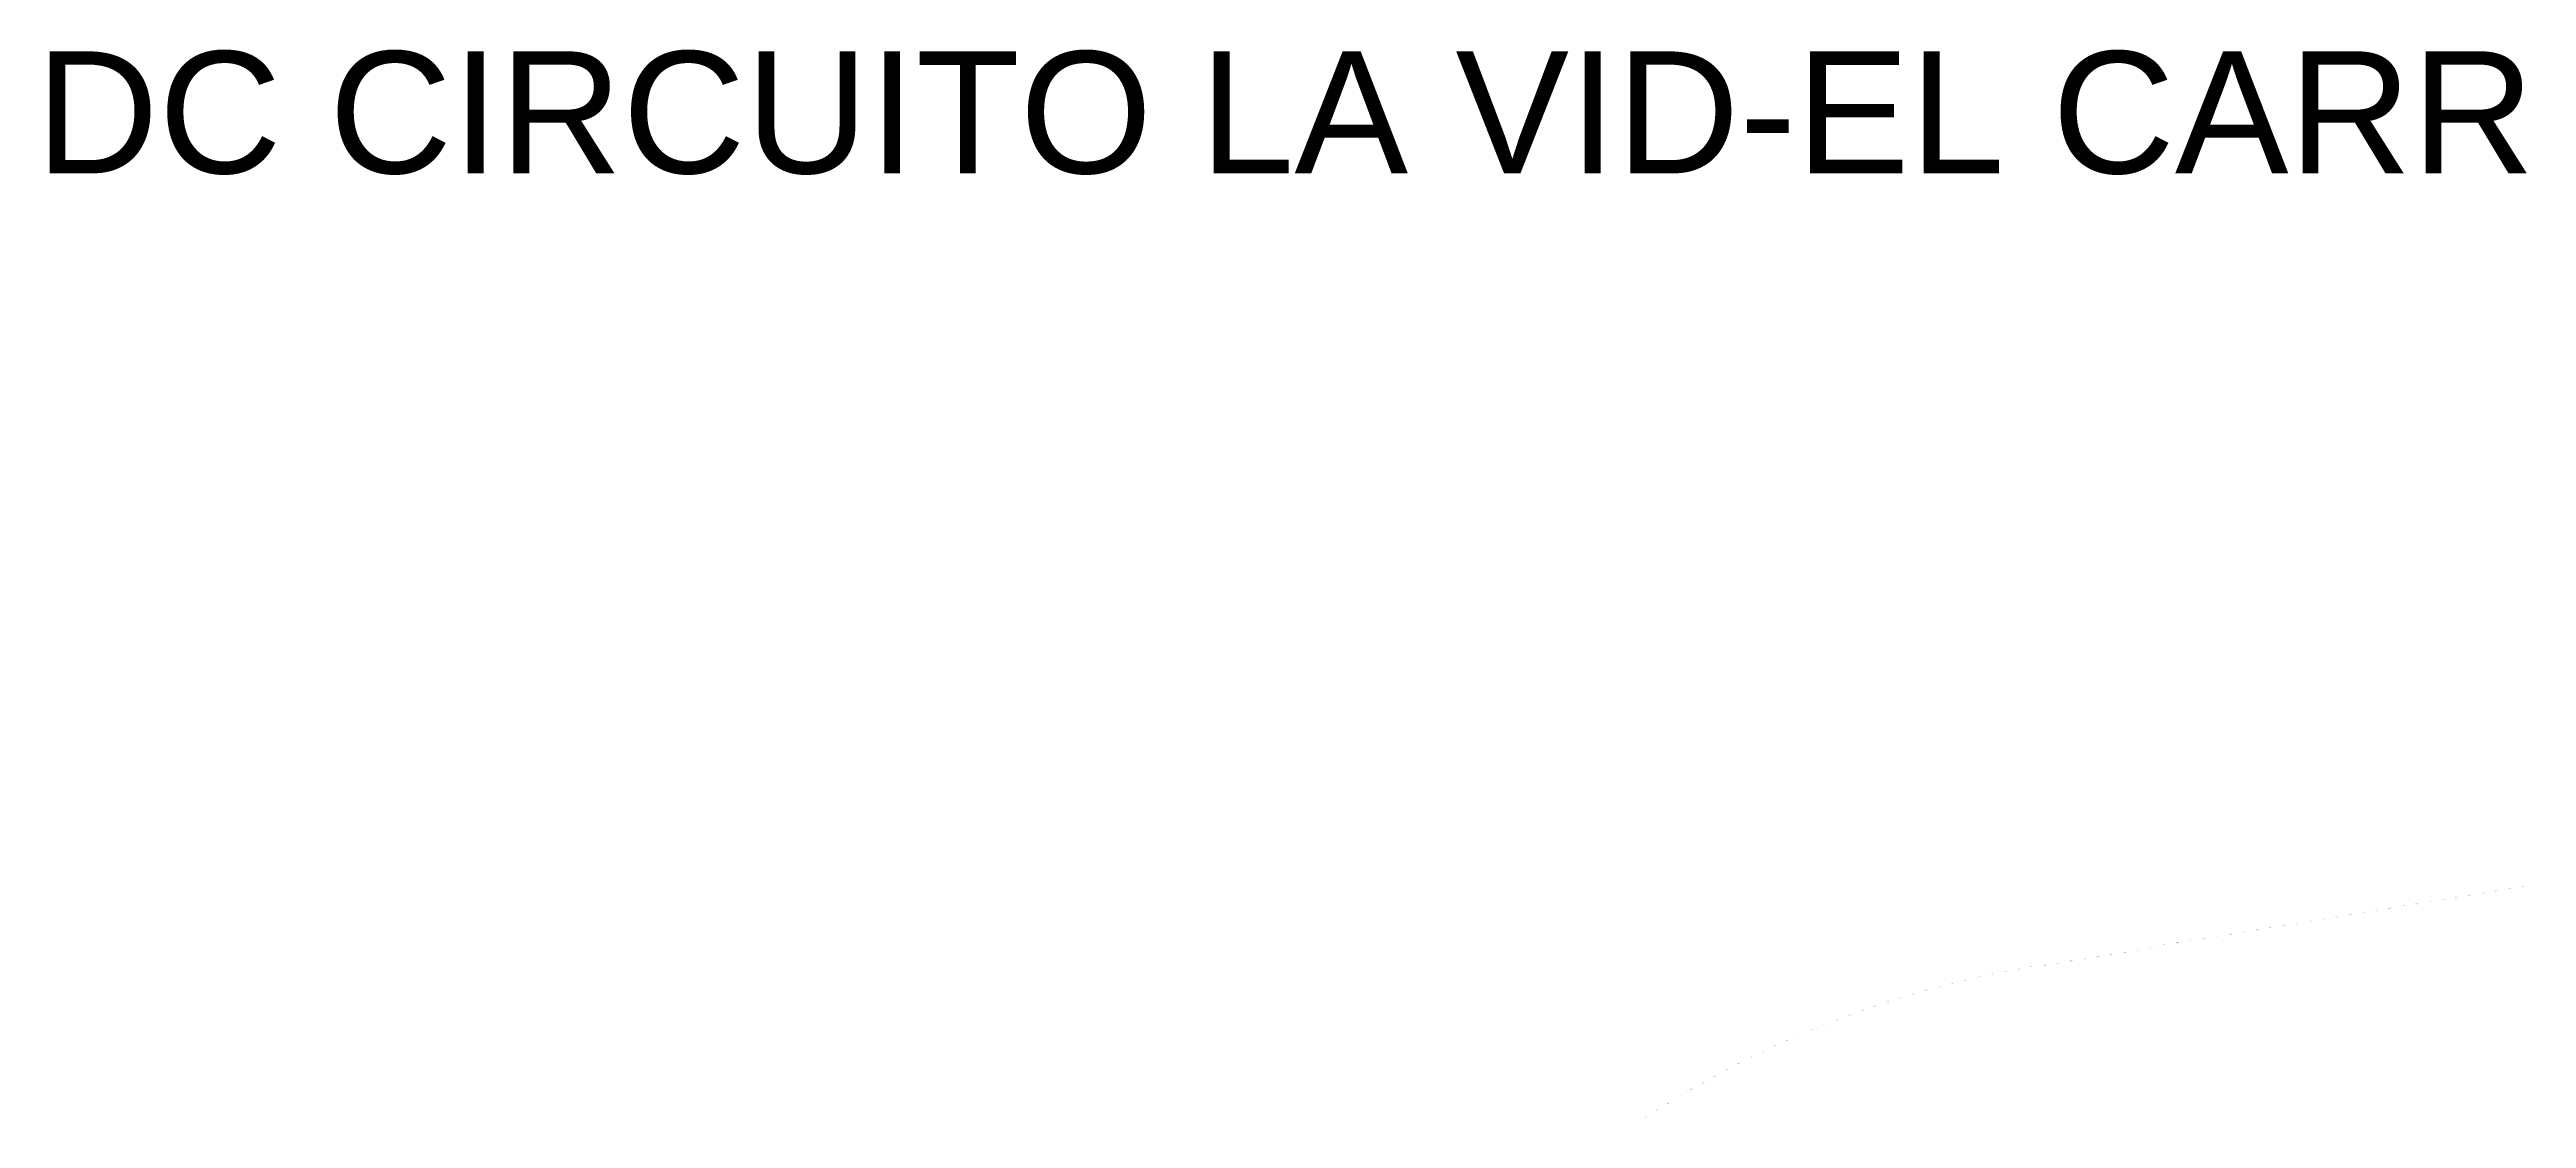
# Model space of a CAD drawing. Header units: metres. Extents: x -4 to 509425, y 7549 to 4732445.
# Drawn here: x 454908 to 473315, y 4716333 to 4724278 of the extents above; entities that cross this region are included whole.
import ezdxf

# ---------------------------------------------------------------- set-up
doc = ezdxf.new("R2010")
doc.units = ezdxf.units.M
doc.header["$LTSCALE"] = 0.01
doc.header["$MEASUREMENT"] = 0
doc.layers.add('322308300149-PRV-PLA-PT-TRA-220201-XREF_PLANTA_1000$0$C-RAIL-TEXT-CNPK', color=1, linetype='Continuous', true_color=0xff0000)
doc.layers.add('VCRB TEXTOS', color=7, linetype='Continuous', lineweight=0)
doc.styles.add('322308300149-PRV-PLA-PT-TRA-220201-XREF_PLANTA_1000$0$TYPSA_Arial_3.5mm', font='arial.ttf', dxfattribs={"height": 3.5})
doc.styles.add('SOLARIA 2', font='arial.ttf')

msp = doc.modelspace()

# ---------------------------------------------------------------- texts
at = {"layer": '322308300149-PRV-PLA-PT-TRA-220201-XREF_PLANTA_1000$0$C-RAIL-TEXT-CNPK', "linetype": 'Continuous', "char_height": 3.6, "attachment_point": 7, "style": '322308300149-PRV-PLA-PT-TRA-220201-XREF_PLANTA_1000$0$TYPSA_Arial_3.5mm'}
for s, insert, width, rotation in [('206+800', (473278.637, 4718053.023), 20.98949, 9.247115), ('206+800', (473278.637, 4718053.023), 20.98949, 9.247115), ('205+700', (472192.932, 4717876.261), 20.98949, 9.247115), ('205+700', (472192.932, 4717876.261), 20.98949, 9.247115), ('205+800', (472291.633, 4717892.33), 20.98949, 9.247115), ('205+800', (472291.633, 4717892.33), 20.98949, 9.247115), ('205+900', (472390.333, 4717908.399), 20.98949, 9.247115), ('205+900', (472390.333, 4717908.399), 20.98949, 9.247115), ('206+000', (472489.034, 4717924.468), 20.98949, 9.247115), ('206+000', (472489.034, 4717924.468), 20.98949, 9.247115), ('206+100', (472587.734, 4717940.538), 20.98949, 9.247115), ('206+100', (472587.734, 4717940.538), 20.98949, 9.247115), ('206+200', (472686.435, 4717956.607), 20.98949, 9.247115), ('206+200', (472686.435, 4717956.607), 20.98949, 9.247115), ('206+300', (472785.135, 4717972.676), 20.99027, 9.247115), ('206+300', (472785.135, 4717972.676), 20.99027, 9.247115), ('206+400', (472883.835, 4717988.746), 20.98949, 9.247115), ('206+400', (472883.835, 4717988.746), 20.98949, 9.247115), ('206+500', (472982.536, 4718004.815), 20.98949, 9.247115), ('206+500', (472982.536, 4718004.815), 20.98949, 9.247115), ('206+600', (473081.236, 4718020.884), 20.98949, 9.247115), ('206+600', (473081.236, 4718020.884), 20.98949, 9.247115), ('206+700', (473179.937, 4718036.953), 20.98949, 9.247115), ('206+700', (473179.937, 4718036.953), 20.98949, 9.247115), ('204+500', (471008.527, 4717683.429), 20.98949, 9.247115), ('204+500', (471008.527, 4717683.429), 20.98949, 9.247115), ('204+600', (471107.227, 4717699.498), 20.98949, 9.247115), ('204+600', (471107.227, 4717699.498), 20.98949, 9.247115), ('204+700', (471205.928, 4717715.568), 20.98949, 9.247115), ('204+700', (471205.928, 4717715.568), 20.98949, 9.247115), ('204+800', (471304.628, 4717731.637), 20.98949, 9.247115), ('204+800', (471304.628, 4717731.637), 20.98949, 9.247115), ('204+900', (471403.329, 4717747.706), 20.98949, 9.247115), ('204+900', (471403.329, 4717747.706), 20.98949, 9.247115), ('205+000', (471502.029, 4717763.776), 20.98949, 9.247115), ('205+000', (471502.029, 4717763.776), 20.98949, 9.247115), ('205+100', (471600.73, 4717779.845), 20.98949, 9.247115), ('205+100', (471600.73, 4717779.845), 20.98949, 9.247115), ('205+200', (471699.43, 4717795.914), 20.98949, 9.247115), ('205+200', (471699.43, 4717795.914), 20.98949, 9.247115), ('205+300', (471798.13, 4717811.983), 20.99027, 9.247115), ('205+300', (471798.13, 4717811.983), 20.99027, 9.247115), ('205+400', (471896.831, 4717828.053), 20.98949, 9.247115), ('205+400', (471896.831, 4717828.053), 20.98949, 9.247115), ('205+500', (471995.531, 4717844.122), 20.98949, 9.247115), ('205+500', (471995.531, 4717844.122), 20.98949, 9.247115), ('205+600', (472094.232, 4717860.191), 20.98949, 9.247115), ('205+600', (472094.232, 4717860.191), 20.98949, 9.247115), ('203+400', (469923.675, 4717500.889), 20.99027, 9.247115), ('203+400', (469923.675, 4717500.889), 20.99027, 9.247115), ('203+500', (470022.597, 4717516.707), 20.99027, 9.247115), ('203+500', (470022.597, 4717516.707), 20.99027, 9.247115), ('203+600', (470121.182, 4717532.669), 20.99027, 9.247115), ('203+600', (470121.182, 4717532.669), 20.99027, 9.247115), ('203+700', (470219.979, 4717548.738), 20.99027, 9.247115), ('203+700', (470219.979, 4717548.738), 20.99027, 9.247115), ('203+800', (470318.772, 4717564.962), 20.99027, 9.247115), ('203+800', (470318.772, 4717564.962), 20.99027, 9.247115), ('203+900', (470417.421, 4717581.409), 20.99027, 9.247115), ('203+900', (470417.421, 4717581.409), 20.99027, 9.247115), ('204+000', (470515.025, 4717603.083), 20.98949, 9.247115), ('204+000', (470515.025, 4717603.083), 20.98949, 9.247115), ('204+100', (470613.725, 4717619.152), 20.98949, 9.247115), ('204+100', (470613.725, 4717619.152), 20.98949, 9.247115), ('204+200', (470712.426, 4717635.221), 20.98949, 9.247115), ('204+200', (470712.426, 4717635.221), 20.98949, 9.247115), ('204+300', (470811.126, 4717651.291), 20.99027, 9.247115), ('204+300', (470811.126, 4717651.291), 20.99027, 9.247115), ('204+400', (470909.826, 4717667.36), 20.98949, 9.247115), ('204+400', (470909.826, 4717667.36), 20.98949, 9.247115), ('202+400', (468943.037, 4717308.613), 21.64856, 14.854746), ('202+400', (468943.037, 4717308.613), 21.64856, 14.854746), ('202+500', (469039.844, 4717333.735), 21.56235, 14.090802), ('202+500', (469039.844, 4717333.735), 21.56235, 14.090802), ('202+600', (469136.977, 4717357.565), 21.4749, 13.326859), ('202+600', (469136.977, 4717357.565), 21.4749, 13.326859), ('202+700', (469234.419, 4717380.097), 21.38627, 12.562915), ('202+700', (469234.419, 4717380.097), 21.38627, 12.562915), ('202+800', (469332.153, 4717401.329), 21.29653, 11.798971), ('202+800', (469332.153, 4717401.329), 21.29653, 11.798971), ('202+900', (469430.161, 4717421.255), 21.20573, 11.035027), ('202+900', (469430.161, 4717421.255), 21.20573, 11.035027), ('203+000', (469528.42, 4717439.902), 21.12405, 10.347552), ('203+000', (469528.42, 4717439.902), 21.12405, 10.347552), ('203+100', (469626.872, 4717457.482), 21.06088, 9.826015), ('203+100', (469626.872, 4717457.482), 21.06088, 9.826015), ('203+200', (469726.576, 4717468.415), 21.01758, 9.470554), ('203+200', (469726.576, 4717468.415), 21.01758, 9.470554), ('203+300', (469825.249, 4717484.599), 20.99444, 9.281167), ('203+300', (469825.249, 4717484.599), 20.99444, 9.281167), ('201+800', (468370.008, 4717130.991), 22.13641, 19.438408), ('201+800', (468370.008, 4717130.991), 22.13641, 19.438408), ('201+900', (468464.498, 4717163.769), 22.05889, 18.674465), ('201+900', (468464.498, 4717163.769), 22.05889, 18.674465), ('202+000', (468559.416, 4717195.285), 21.97979, 17.910521), ('202+000', (468559.416, 4717195.285), 21.97979, 17.910521), ('202+100', (468654.746, 4717225.533), 21.89914, 17.146577), ('202+100', (468654.746, 4717225.533), 21.89914, 17.146577), ('202+200', (468750.471, 4717254.506), 21.81702, 16.382633), ('202+200', (468750.471, 4717254.506), 21.81702, 16.382633), ('202+300', (468846.573, 4717282.201), 21.73475, 15.61869), ('202+300', (468846.573, 4717282.201), 21.73475, 15.61869), ('201+300', (467904.575, 4716948.369), 22.49997, 23.258127), ('201+300', (467904.575, 4716948.369), 22.49997, 23.258127), ('201+400', (467996.671, 4716987.369), 22.42944, 22.494183), ('201+400', (467996.671, 4716987.369), 22.42944, 22.494183), ('201+500', (468089.279, 4717025.138), 22.35884, 21.730239), ('201+500', (468089.279, 4717025.138), 22.35884, 21.730239), ('201+600', (468182.382, 4717061.669), 22.28643, 20.966296), ('201+600', (468182.382, 4717061.669), 22.28643, 20.966296), ('201+700', (468275.964, 4717096.955), 22.21227, 20.202352), ('201+700', (468275.964, 4717096.955), 22.21227, 20.202352), ('200+900', (467541.635, 4716780.195), 22.75362, 26.313902), ('200+900', (467541.635, 4716780.195), 22.75362, 26.313902), ('201+000', (467631.521, 4716824.049), 22.69278, 25.549958), ('201+000', (467631.521, 4716824.049), 22.69278, 25.549958), ('201+100', (467721.984, 4716866.702), 22.6299, 24.786014), ('201+100', (467721.984, 4716866.702), 22.6299, 24.786014), ('201+200', (467813.007, 4716908.144), 22.56501, 24.022071), ('201+200', (467813.007, 4716908.144), 22.56501, 24.022071), ('200+500', (467188.176, 4716592.913), 22.97568, 29.369677), ('200+500', (467188.176, 4716592.913), 22.97568, 29.369677), ('200+600', (467275.597, 4716641.497), 22.92344, 28.605733), ('200+600', (467275.597, 4716641.497), 22.92344, 28.605733), ('200+700', (467363.657, 4716688.911), 22.86899, 27.841789), ('200+700', (467363.657, 4716688.911), 22.86899, 27.841789), ('200+800', (467452.342, 4716735.146), 22.81237, 27.077846), ('200+800', (467452.342, 4716735.146), 22.81237, 27.077846), ('200+100', (466845.203, 4716387.055), 23.16184, 32.425452), ('200+100', (466845.203, 4716387.055), 23.16184, 32.425452), ('200+200', (466929.91, 4716440.23), 23.11879, 31.661508), ('200+200', (466929.91, 4716440.23), 23.11879, 31.661508), ('200+300', (467015.317, 4716492.271), 23.07557, 30.897564), ('200+300', (467015.317, 4716492.271), 23.07557, 30.897564), ('200+400', (467101.411, 4716543.168), 23.02568, 30.13362), ('200+400', (467101.411, 4716543.168), 23.02568, 30.13362), ('200+000', (466761.214, 4716332.756), 23.20252, 33.189395), ('200+000', (466761.214, 4716332.756), 23.20252, 33.189395)]:
    msp.add_mtext(s, dxfattribs=dict(at, insert=insert, width=width, rotation=rotation))
at = {"layer": 'VCRB TEXTOS', "color": 143, "true_color": 0x7aafdf, "style": 'SOLARIA 2'}
msp.add_text('DC CIRCUITO LA VID-EL CARRASCAL', height=906.40714, dxfattribs=at).set_placement((454804.47, 4723357.861))

doc.saveas('drawing.dxf')
